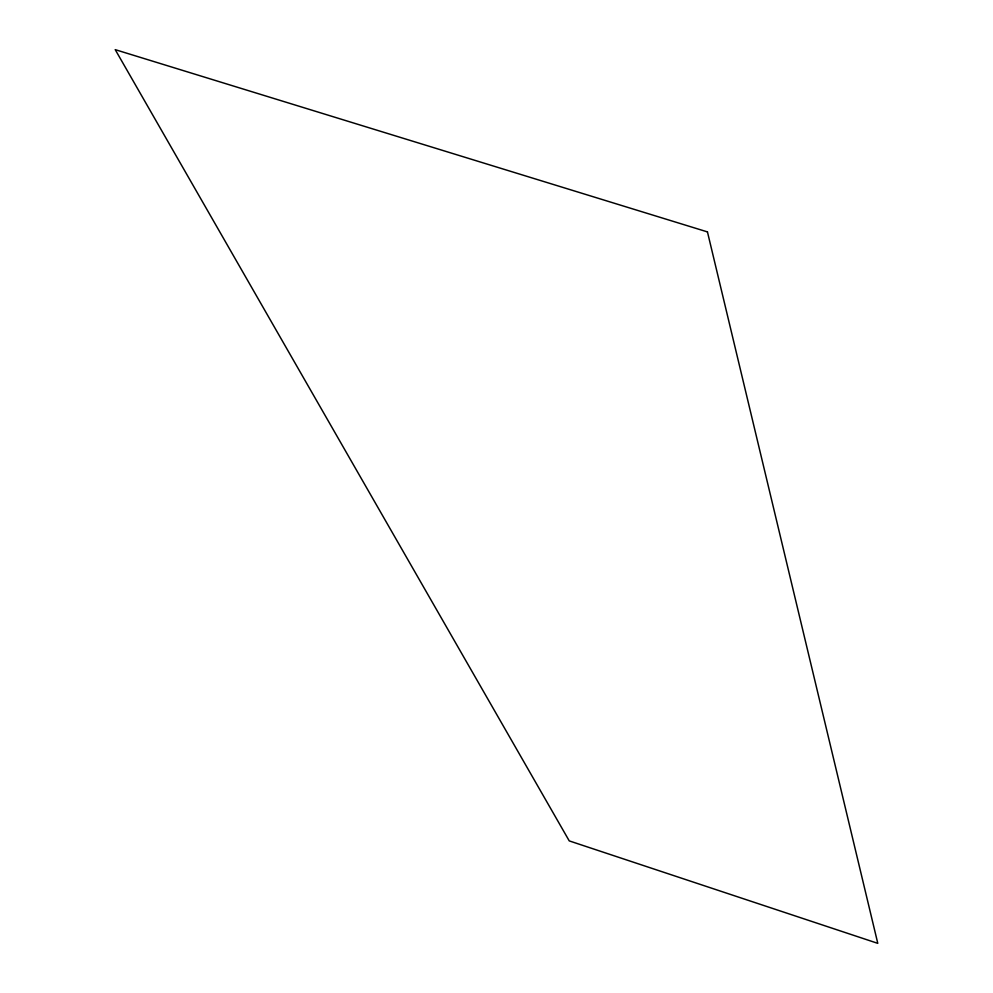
<?xml version="1.0" encoding="UTF-8"?>
<svg xmlns="http://www.w3.org/2000/svg" width="993" height="993" viewBox="0 0 993 993"><rect width="100%" height="100%" fill="white"/><g stroke="black" fill="none" stroke-linecap="round" stroke-linejoin="round"><path stroke-width="1.49" d="M707.45 231.903L115.213 49.65L569.25 840.897L877.787 943.35L707.45 231.903"/></g></svg>
